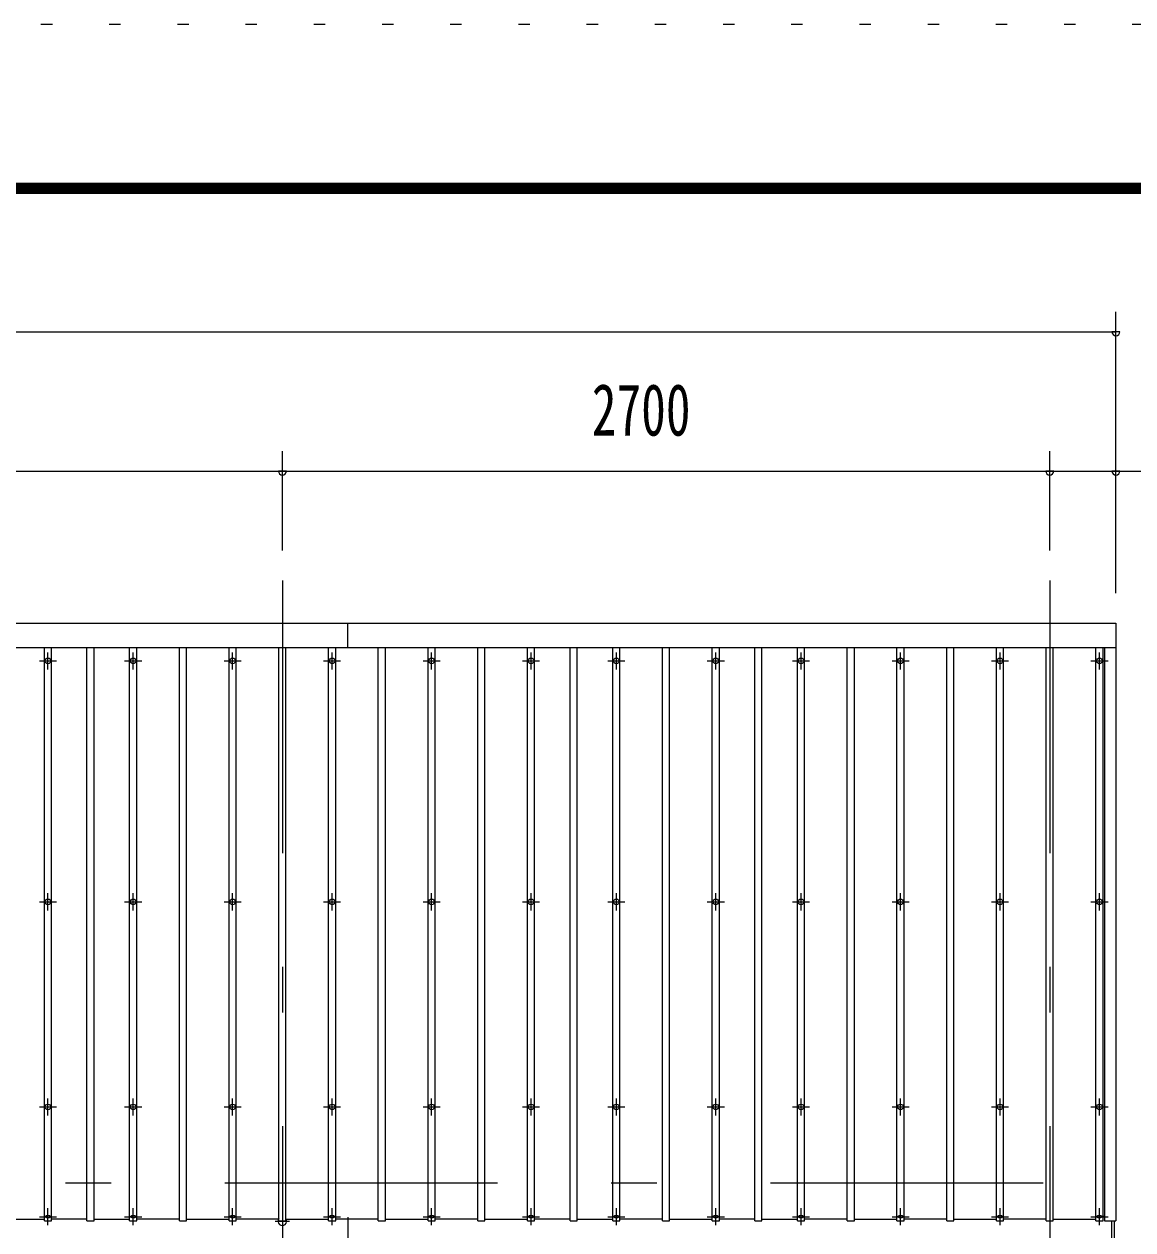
# Model space of a CAD drawing. Units: millimetres, scale not verified. Extents: x -31992 to 32005, y -14700 to 14700.
# Drawn here: x -34 to 3867, y 10458 to 14700 of the extents above; entities that cross this region are included whole.
import ezdxf
from ezdxf.enums import TextEntityAlignment as Align

# ---------------------------------------------------------------- set-up
doc = ezdxf.new("R2010")
doc.units = ezdxf.units.MM
doc.header["$LTSCALE"] = 80
doc.linetypes.add('USER3', pattern=[24, 12, -5, 2, -5])
doc.linetypes.add('USER4', pattern=[3, 0.5, -2.5])
for name, color, linetype, lineweight in [('0-2_1-07BOLD', 7, 'Continuous', 18), ('0-3_1-27CENTER', 3, 'USER3', 18), ('0-4_1-47THIN', 4, 'Continuous', 18), ('0-5_1-57DIM', 3, 'Continuous', 18), ('0-C_F-F1PAPER', 5, 'Continuous', 18), ('0-D_F-E_J_ADD', 5, 'USER4', 18)]:
    doc.layers.add(name, color=color, linetype=linetype, lineweight=lineweight)
doc.styles.add('ＭＳ ゴシック', font='')
doc.styles.get('ＭＳ ゴシック').set_extended_font_data('MS Gothic')

msp = doc.modelspace()

# ---------------------------------------------------------------- linework, layer by layer
at = {"layer": '0-2_1-07BOLD'}
for p, q in [((1104.38, 12506.79), (1104.38, 12592.54)), ((-6858.62, 12506.79), (3807.38, 12506.79)), ((3767.38, 12506.79), (3767.38, 10489.55)), ((1104.38, 10502.54), (1104.38, 10412.54)), ((3767.38, 10489.55), (3807.38, 10489.55)), ((3792.38, 10425.54), (3792.38, 10489.55)), ((3802.38, 10425.54), (3802.38, 10489.55))]:
    msp.add_line(p, q, dxfattribs=at)
msp.add_lwpolyline([(-6858.62, 12592.54), (3807.38, 12592.54), (3807.38, 10489.55)], dxfattribs=at)
for centre in [(49.38, 12459.37), (349.38, 12459.37), (699.38, 12459.37), (1049.38, 12459.37), (1399.38, 12459.37), (1749.38, 12459.37), (2049.38, 12459.37), (2399.38, 12459.37), (2699.38, 12459.37), (3049.38, 12459.37), (3399.38, 12459.37), (3749.38, 12459.37), (49.38, 11611.71), (349.38, 11611.71), (699.38, 11611.71), (1049.38, 11611.71), (1399.38, 11611.71), (1749.38, 11611.71), (2049.38, 11611.71), (2399.38, 11611.71), (2699.38, 11611.71), (3049.38, 11611.71), (3399.38, 11611.71), (3749.38, 11611.71), (49.38, 10890.05), (349.38, 10890.05), (699.38, 10890.05), (1049.38, 10890.05), (1399.38, 10890.05), (1749.38, 10890.05), (2049.38, 10890.05), (2399.38, 10890.05), (2699.38, 10890.05), (3049.38, 10890.05), (3399.38, 10890.05), (3749.38, 10890.05)]:
    msp.add_circle(centre, 10, dxfattribs=at)
for centre, radius, start, end in [((49.38, 10493.51), 14.5, 46.3961, 133.6039), ((49.38, 10514.51), 14.5, 226.39838, 313.60162), ((349.38, 10493.51), 14.5, 46.3961, 133.6039), ((349.38, 10514.51), 14.5, 226.39838, 313.60162), ((699.38, 10493.51), 14.5, 46.3961, 133.6039), ((699.38, 10514.51), 14.5, 226.39838, 313.60162), ((874.38, 10488.07), 15, 146.44803, 33.55846), ((1049.38, 10493.51), 14.5, 46.3961, 133.6039), ((1049.38, 10514.51), 14.5, 226.39838, 313.60162), ((1399.38, 10493.51), 14.5, 46.3961, 133.6039), ((1399.38, 10514.51), 14.5, 226.39838, 313.60162), ((1749.38, 10493.51), 14.5, 46.3961, 133.6039), ((1749.38, 10514.51), 14.5, 226.39838, 313.60162), ((2049.38, 10493.51), 14.5, 46.3961, 133.6039), ((2049.38, 10514.51), 14.5, 226.39838, 313.60162), ((2399.38, 10493.51), 14.5, 46.3961, 133.6039), ((2399.38, 10514.51), 14.5, 226.39838, 313.60162), ((2699.38, 10493.51), 14.5, 46.3961, 133.6039), ((2699.38, 10514.51), 14.5, 226.39838, 313.60162), ((3049.38, 10493.51), 14.5, 46.3961, 133.6039), ((3049.38, 10514.51), 14.5, 226.39838, 313.60162), ((3399.38, 10493.51), 14.5, 46.3961, 133.6039), ((3399.38, 10514.51), 14.5, 226.39838, 313.60162), ((3749.38, 10493.51), 14.5, 46.3961, 133.6039), ((3749.38, 10514.51), 14.5, 226.39838, 313.60162)]:
    msp.add_arc(centre, radius, start, end, dxfattribs=at)
at = {"layer": '0-3_1-27CENTER'}
for p, q in [((874.37, 12742.55), (874.38, 8172.54)), ((3574.38, 12742.55), (3574.38, 8172.54)), ((49.38, 12429.37), (49.38, 12489.37)), ((349.38, 12429.37), (349.38, 12489.37)), ((699.38, 12429.37), (699.38, 12489.37)), ((1049.38, 12429.37), (1049.38, 12489.37)), ((1399.38, 12429.37), (1399.38, 12489.37)), ((1749.38, 12429.37), (1749.38, 12489.37)), ((2049.38, 12429.37), (2049.38, 12489.37)), ((2399.38, 12429.37), (2399.38, 12489.37)), ((2699.38, 12429.37), (2699.38, 12489.37)), ((3049.38, 12429.37), (3049.38, 12489.37)), ((3399.38, 12429.37), (3399.38, 12489.37)), ((3749.38, 12429.37), (3749.38, 12489.37)), ((19.37, 12459.37), (79.38, 12459.37)), ((319.38, 12459.37), (379.38, 12459.37)), ((669.38, 12459.37), (729.38, 12459.37)), ((1019.38, 12459.37), (1079.38, 12459.37)), ((1369.38, 12459.37), (1429.38, 12459.37)), ((1719.38, 12459.37), (1779.38, 12459.37)), ((2019.38, 12459.37), (2079.38, 12459.37)), ((2369.38, 12459.37), (2429.38, 12459.37)), ((2669.38, 12459.37), (2729.38, 12459.37)), ((3019.38, 12459.37), (3079.38, 12459.37)), ((3369.38, 12459.37), (3429.38, 12459.37)), ((3719.38, 12459.37), (3779.38, 12459.37)), ((49.38, 11581.71), (49.38, 11641.71)), ((349.38, 11581.71), (349.38, 11641.71)), ((699.38, 11581.71), (699.38, 11641.71)), ((1049.38, 11581.71), (1049.38, 11641.71)), ((1399.38, 11581.71), (1399.38, 11641.71)), ((1749.38, 11581.71), (1749.38, 11641.71)), ((2049.38, 11581.71), (2049.38, 11641.71)), ((2399.38, 11581.71), (2399.38, 11641.71)), ((2699.38, 11581.71), (2699.38, 11641.71)), ((3049.38, 11581.71), (3049.38, 11641.71)), ((3399.38, 11581.71), (3399.38, 11641.71)), ((3749.38, 11581.71), (3749.38, 11641.71)), ((19.37, 11611.71), (79.38, 11611.71)), ((319.38, 11611.71), (379.38, 11611.71)), ((669.38, 11611.71), (729.38, 11611.71)), ((1019.38, 11611.71), (1079.38, 11611.71)), ((1369.38, 11611.71), (1429.38, 11611.71)), ((1719.38, 11611.71), (1779.38, 11611.71)), ((2019.38, 11611.71), (2079.38, 11611.71)), ((2369.38, 11611.71), (2429.38, 11611.71)), ((2669.38, 11611.71), (2729.38, 11611.71)), ((3019.38, 11611.71), (3079.38, 11611.71)), ((3369.38, 11611.71), (3429.38, 11611.71)), ((3719.38, 11611.71), (3779.38, 11611.71)), ((49.38, 10860.05), (49.38, 10920.05)), ((349.38, 10860.05), (349.38, 10920.05)), ((699.38, 10860.05), (699.38, 10920.05)), ((1049.38, 10860.05), (1049.38, 10920.05)), ((1399.38, 10860.05), (1399.38, 10920.05)), ((1749.38, 10860.05), (1749.38, 10920.05)), ((2049.38, 10860.05), (2049.38, 10920.05)), ((2399.38, 10860.05), (2399.38, 10920.05)), ((2699.38, 10860.05), (2699.38, 10920.05)), ((3049.38, 10860.05), (3049.38, 10920.05)), ((3399.38, 10860.05), (3399.38, 10920.05)), ((3749.38, 10860.05), (3749.38, 10920.05)), ((19.37, 10890.05), (79.38, 10890.05)), ((319.38, 10890.05), (379.38, 10890.05)), ((669.38, 10890.05), (729.38, 10890.05)), ((1019.38, 10890.05), (1079.38, 10890.05)), ((1369.38, 10890.05), (1429.38, 10890.05)), ((1719.38, 10890.05), (1779.38, 10890.05)), ((2019.38, 10890.05), (2079.38, 10890.05)), ((2369.38, 10890.05), (2429.38, 10890.05)), ((2669.38, 10890.05), (2729.38, 10890.05)), ((3019.38, 10890.05), (3079.38, 10890.05)), ((3369.38, 10890.05), (3429.38, 10890.05)), ((3719.38, 10890.05), (3779.38, 10890.05)), ((-7008.62, 10622.54), (3957.38, 10622.54)), ((49.38, 10474.02), (49.38, 10534.02)), ((349.38, 10474.02), (349.38, 10534.02)), ((699.38, 10474.02), (699.38, 10534.02)), ((1049.38, 10474.02), (1049.38, 10534.02)), ((1399.38, 10474.02), (1399.38, 10534.02)), ((1749.38, 10474.02), (1749.38, 10534.02)), ((2049.38, 10474.02), (2049.38, 10534.02)), ((2399.38, 10474.02), (2399.38, 10534.02)), ((2699.38, 10474.02), (2699.38, 10534.02)), ((3049.38, 10474.02), (3049.38, 10534.02)), ((3399.38, 10474.02), (3399.38, 10534.02)), ((3749.38, 10474.02), (3749.38, 10534.02)), ((19.37, 10504.02), (79.38, 10504.02)), ((319.38, 10504.02), (379.38, 10504.02)), ((669.38, 10504.02), (729.38, 10504.02)), ((849.38, 10488.07), (899.38, 10488.07)), ((1019.38, 10504.02), (1079.38, 10504.02)), ((1369.38, 10504.02), (1429.38, 10504.02)), ((1719.38, 10504.02), (1779.38, 10504.02)), ((2019.38, 10504.02), (2079.38, 10504.02)), ((2369.38, 10504.02), (2429.38, 10504.02)), ((2669.38, 10504.02), (2729.38, 10504.02)), ((3019.38, 10504.02), (3079.38, 10504.02)), ((3369.38, 10504.02), (3429.38, 10504.02)), ((3719.38, 10504.02), (3779.38, 10504.02))]:
    msp.add_line(p, q, dxfattribs=at)
at = {"layer": '0-4_1-47THIN'}
for p, q in [((36.88, 10489.55), (36.88, 12506.79)), ((186.88, 10489.55), (186.88, 12506.79)), ((211.88, 10489.55), (211.88, 12506.79)), ((336.88, 10489.55), (336.88, 12506.79)), ((511.87, 10489.55), (511.87, 12506.79)), ((686.88, 10489.55), (686.88, 12506.79)), ((861.87, 10489.55), (861.87, 12506.79)), ((1036.88, 10489.55), (1036.88, 12506.79)), ((1211.88, 10489.55), (1211.88, 12506.79)), ((1386.88, 10489.55), (1386.88, 12506.79)), ((1411.88, 10489.55), (1411.88, 12506.79)), ((1561.88, 10489.55), (1561.88, 12506.79)), ((1586.88, 10489.55), (1586.88, 12506.79)), ((1736.88, 10489.55), (1736.88, 12506.79)), ((1886.88, 10489.55), (1886.88, 12506.79)), ((2036.88, 10489.55), (2036.88, 12506.79)), ((2061.88, 10489.55), (2061.88, 12506.79)), ((2211.88, 10489.55), (2211.88, 12506.79)), ((2236.88, 10489.55), (2236.88, 12506.79)), ((2386.88, 10489.55), (2386.88, 12506.79)), ((2536.88, 10489.55), (2536.88, 12506.79)), ((2561.88, 10489.55), (2561.88, 12506.79)), ((2686.88, 10489.55), (2686.88, 12506.79)), ((2711.88, 10489.55), (2711.88, 12506.79)), ((2861.88, 10489.55), (2861.88, 12506.79)), ((3036.88, 10489.55), (3036.88, 12506.79)), ((3211.88, 10489.55), (3211.88, 12506.79)), ((3386.88, 10489.55), (3386.88, 12506.79)), ((3411.88, 10489.55), (3411.88, 12506.79)), ((3561.88, 10489.55), (3561.88, 12506.79)), ((3736.88, 10489.55), (3736.88, 12506.79)), ((3761.88, 10489.55), (3761.88, 12506.79)), ((-88.12, 10495.58), (36.88, 10495.58)), ((186.88, 10495.58), (61.88, 10495.58)), ((186.88, 10489.55), (211.88, 10489.55)), ((211.88, 10495.58), (336.88, 10495.58)), ((511.87, 10495.58), (361.88, 10495.58)), ((536.88, 10495.58), (686.88, 10495.58)), ((861.88, 10495.58), (711.88, 10495.58)), ((886.87, 10495.58), (1036.88, 10495.58)), ((1211.88, 10495.58), (1061.88, 10495.58)), ((1236.88, 10495.58), (1386.88, 10495.58)), ((1386.88, 10489.55), (1411.88, 10489.55)), ((1561.88, 10495.58), (1411.88, 10495.58)), ((1561.88, 10489.55), (1586.88, 10489.55)), ((1586.88, 10495.58), (1736.88, 10495.58)), ((1886.88, 10495.58), (1761.88, 10495.58)), ((1911.88, 10495.58), (2036.88, 10495.58)), ((2036.88, 10489.55), (2061.88, 10489.55)), ((2211.88, 10495.58), (2061.88, 10495.58)), ((2211.88, 10489.55), (2236.88, 10489.55)), ((2236.88, 10495.58), (2386.88, 10495.58)), ((2536.88, 10495.58), (2411.88, 10495.58)), ((2536.88, 10489.55), (2561.88, 10489.55)), ((2561.88, 10495.58), (2686.88, 10495.58)), ((2686.88, 10489.55), (2711.88, 10489.55)), ((2861.88, 10495.58), (2711.88, 10495.58)), ((2886.88, 10495.58), (3036.88, 10495.58)), ((3211.88, 10495.58), (3061.88, 10495.58)), ((3236.88, 10495.58), (3386.88, 10495.58)), ((3386.88, 10489.55), (3411.88, 10489.55)), ((3561.88, 10495.58), (3411.88, 10495.58)), ((3586.88, 10495.58), (3736.88, 10495.58)), ((3736.88, 10489.55), (3761.88, 10489.55)), ((3767.38, 10504.55), (3761.88, 10504.55))]:
    msp.add_line(p, q, dxfattribs=at)
for points in [[(36.88, 10489.55), (61.88, 10489.55), (61.88, 12506.79)], [(336.88, 10489.55), (361.88, 10489.55), (361.88, 12506.79)], [(511.87, 10489.55), (536.88, 10489.55), (536.88, 12506.79)], [(686.88, 10489.55), (711.88, 10489.55), (711.88, 12506.79)], [(861.87, 10489.55), (886.87, 10489.55), (886.87, 12506.79)], [(1036.88, 10489.55), (1061.88, 10489.55), (1061.88, 12506.79)], [(1211.88, 10489.55), (1236.88, 10489.55), (1236.88, 12506.79)], [(1736.88, 10489.55), (1761.88, 10489.55), (1761.88, 12506.79)], [(1886.88, 10489.55), (1911.88, 10489.55), (1911.88, 12506.79)], [(2386.88, 10489.55), (2411.88, 10489.55), (2411.88, 12506.79)], [(2861.88, 10489.55), (2886.88, 10489.55), (2886.88, 12506.79)], [(3036.88, 10489.55), (3061.88, 10489.55), (3061.88, 12506.79)], [(3211.88, 10489.55), (3236.88, 10489.55), (3236.88, 12506.79)], [(3561.88, 10489.55), (3586.88, 10489.55), (3586.88, 12506.79)]]:
    msp.add_lwpolyline(points, dxfattribs=at)
at = {"layer": '0-5_1-57DIM'}
for p, q in [((3807.38, 12697.54), (3807.38, 13687.54)), ((-6858.62, 13617.54), (3807.38, 13617.54)), ((3821.38, 13617.54), (3793.38, 13617.54)), ((874.38, 12847.54), (874.38, 13197.54)), ((3574.38, 12847.54), (3574.38, 13197.54)), ((-7408.12, 13127.54), (4356.88, 13127.54)), ((888.38, 13127.54), (860.38, 13127.54)), ((3588.38, 13127.54), (3560.38, 13127.54)), ((3821.38, 13127.54), (3793.38, 13127.54))]:
    msp.add_line(p, q, dxfattribs=at)
for centre in [(3807.38, 13617.54), (874.38, 13127.54), (3574.38, 13127.54), (3807.38, 13127.54)]:
    msp.add_arc(centre, 14, 180, 0, dxfattribs=at)
at = {"layer": '0-C_F-F1PAPER'}
for p, q in [((-8875.08, 14140), (31304.92, 14140)), ((-8871.58, 14136.5), (31301.42, 14136.5)), ((-8868.08, 14133), (31297.92, 14133)), ((-8864.58, 14129.5), (31294.42, 14129.5)), ((-8861.08, 14126), (31290.92, 14126)), ((-8857.58, 14122.5), (31287.42, 14122.5)), ((-8854.08, 14119), (31283.92, 14119)), ((-8850.58, 14115.5), (31280.42, 14115.5)), ((-8847.08, 14112), (31276.92, 14112)), ((-8843.58, 14108.5), (31273.42, 14108.5)), ((-8840.08, 14105), (31269.92, 14105))]:
    msp.add_line(p, q, dxfattribs=at)
at = {"layer": '0-D_F-E_J_ADD'}
msp.add_lwpolyline([(-9575.08, -14700), (-9575.08, 14700), (32004.92, 14700)], dxfattribs=at)

# ---------------------------------------------------------------- texts
at = {"layer": '0-5_1-57DIM', "color": 7, "style": 'ＭＳ ゴシック', "width": 0.7}
msp.add_text('2700', height=182.3, dxfattribs=at).set_placement((1963.14, 13197.54), align=Align.BOTTOM_LEFT)

doc.saveas('drawing.dxf')
